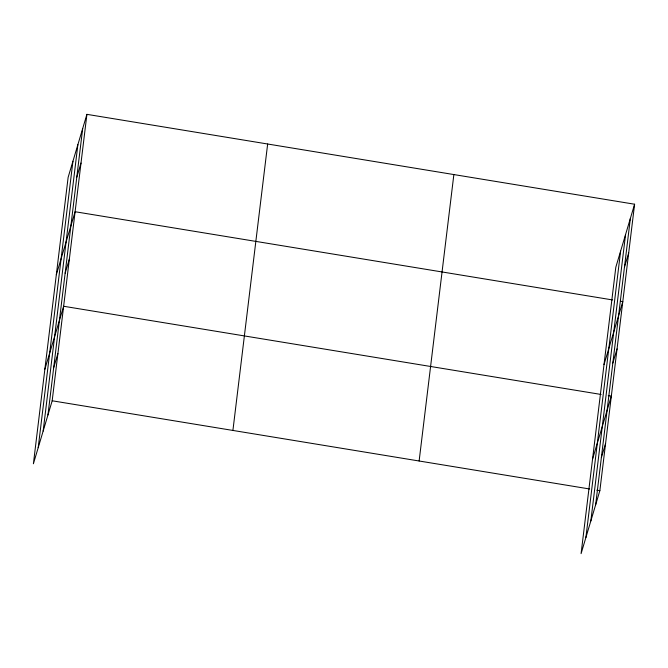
<?xml version="1.0" encoding="UTF-8"?>
<svg xmlns="http://www.w3.org/2000/svg" width="668" height="668" viewBox="0 0 668 668"><rect width="100%" height="100%" fill="white"/><g stroke="black" fill="none" stroke-linecap="round" stroke-linejoin="round"><path stroke-width="1" d="M38.201 447.677L72.937 161.23M43.144 431.085L77.88 144.647M47.946 414.978L82.682 128.54M86.915 114.345L68.136 177.337L33.4 463.776L52.179 400.783L86.915 114.345L634.6 204.224L599.864 490.663L581.085 553.655L615.821 267.217L634.6 204.224M232.915 430.442L267.651 144.004M419.128 461.003L453.864 174.565M585.886 537.556L620.622 251.118M590.838 520.965L625.565 234.526M595.631 504.858L630.367 218.419M76.778 177.237L81.012 163.042M56.321 274.723L75.1 211.731L612.581 299.94M65.138 273.195L69.372 258.992M44.865 369.254L63.644 306.261L601.116 394.462M53.674 367.717L57.907 353.522M624.463 267.116L628.697 252.921M604.014 364.603L622.793 301.61L620.747 301.276M612.832 363.075L617.057 348.88M592.549 459.133L611.329 396.141L608.264 395.64M601.367 457.597L605.6 443.402M52.179 400.783L589.652 488.984M596.8 490.162L599.864 490.663"/></g></svg>
